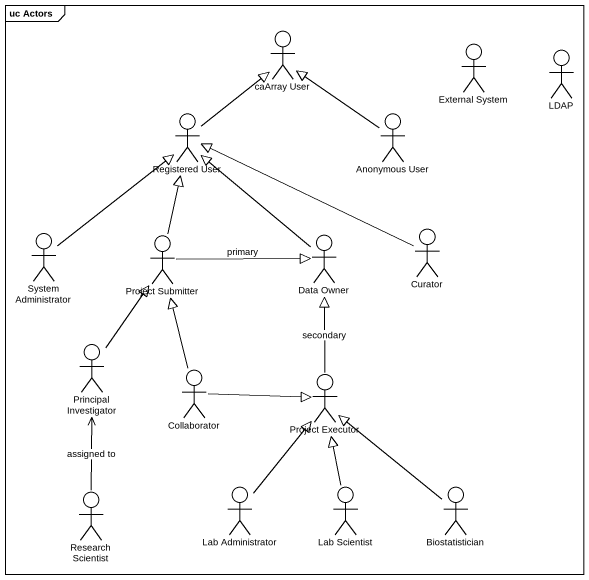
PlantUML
@startuml
mainframe uc Actors
actor "caArray User" as caArray_User
actor "External System" as External_System
actor LDAP
actor "Registered User" as Registered_User
actor "Anonymous User" as Anonymous_User
actor Curator
actor "System Administrator" as System_Administrator
actor "Project Submitter" as Project_Submitter
actor "Data Owner" as Data_Owner
actor "Principal Investigator" as Principal_Investigator
actor Collaborator
actor "Project Executor" as Project_Executor
actor "Research Scientist" as Research_Scientist
actor "Lab Administrator" as Lab_Administrator
actor "Lab Scientist" as Lab_Scientist
actor Biostatistician
Registered_User -up-|> caArray_User
Anonymous_User -up-|> caArray_User
Curator -left-|> Registered_User
System_Administrator -up-|> Registered_User
Project_Submitter -up-|> Registered_User
Project_Submitter -right-|> Data_Owner : primary
Data_Owner -up-|> Registered_User
Principal_Investigator -up-|> Project_Submitter
Collaborator -up-|> Project_Submitter
Collaborator -right-|> Project_Executor
Project_Executor -up-|> Data_Owner : secondary
Research_Scientist -up-> Principal_Investigator : assigned to
Lab_Administrator -up-|> Project_Executor
Lab_Scientist -up-|> Project_Executor
Biostatistician -up-|> Project_Executor
@enduml
